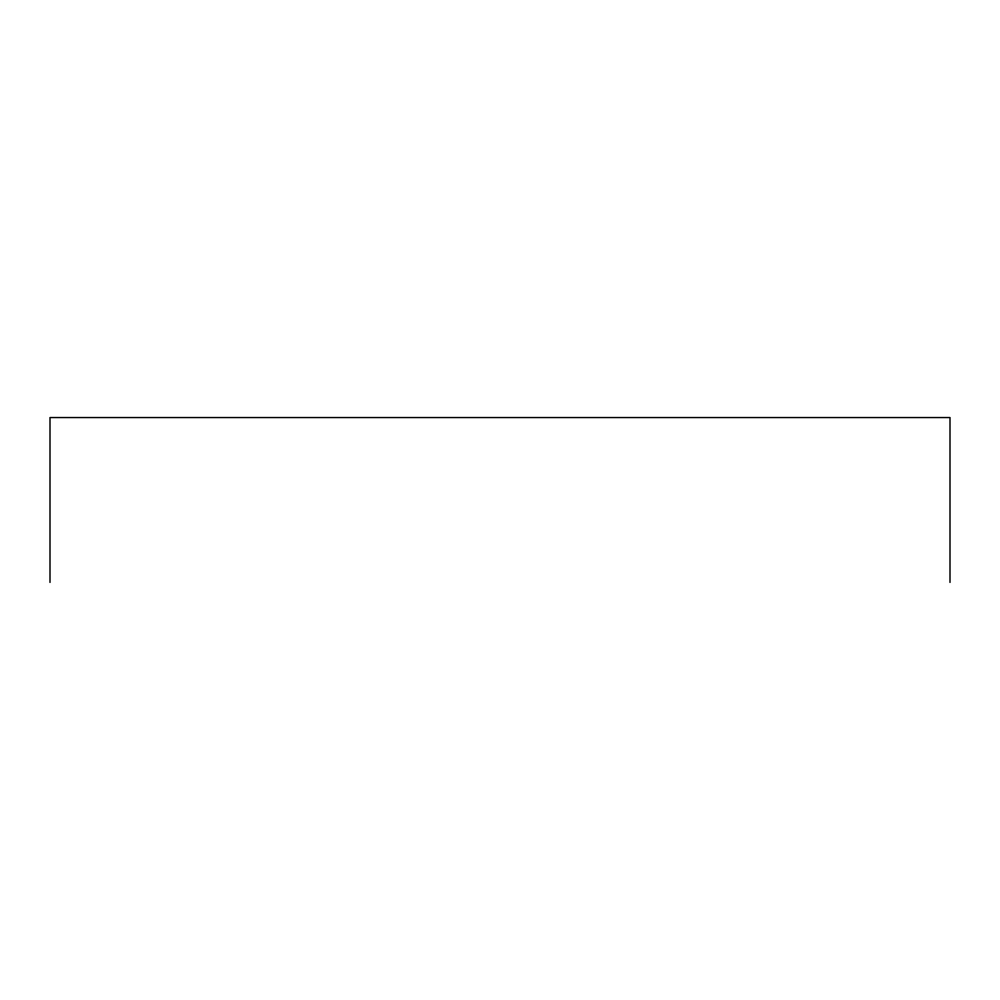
<?xml version="1.0" encoding="UTF-8"?>
<svg xmlns="http://www.w3.org/2000/svg" width="1000" height="1000" viewBox="0 0 1000 1000"><rect width="100%" height="100%" fill="white"/><g stroke="black" fill="none" stroke-linecap="round" stroke-linejoin="round"><path stroke-width="1.5" d="M950 582.45L950 417.55L50 417.55L50 582.45"/></g></svg>
